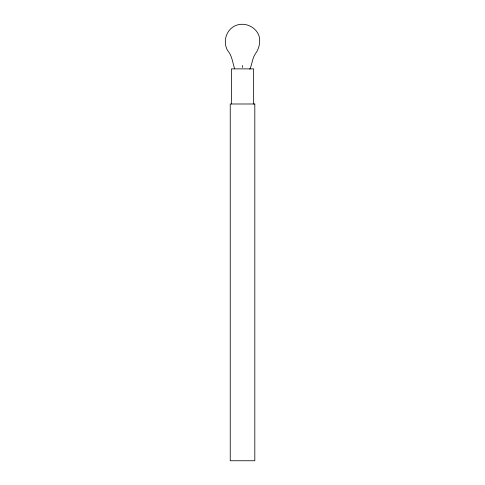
<?xml version="1.0" encoding="UTF-8"?>
<svg xmlns="http://www.w3.org/2000/svg" width="485" height="485" viewBox="0 0 485 485"><rect width="100%" height="100%" fill="white"/><g stroke="black" fill="none" stroke-linecap="round" stroke-linejoin="round"><path stroke-width="0.73" d="M249.805 69.222C252.327 64.05 252.17 58.018 255.734 53.32C259.045 48.597 260.39 42.771 259.348 37.084C256.947 27.742 246.495 22.268 237.359 24.959C226.744 28.021 222.197 41.152 227.592 50.513C232.115 55.648 232.527 62.432 234.564 68.531M253.643 103.99L253.643 68.876L231.406 68.876L231.406 103.99M242.524 65.481L242.524 67.524M254.813 103.99L230.236 103.99L230.236 460.75L254.813 460.75L254.813 103.99"/></g></svg>
